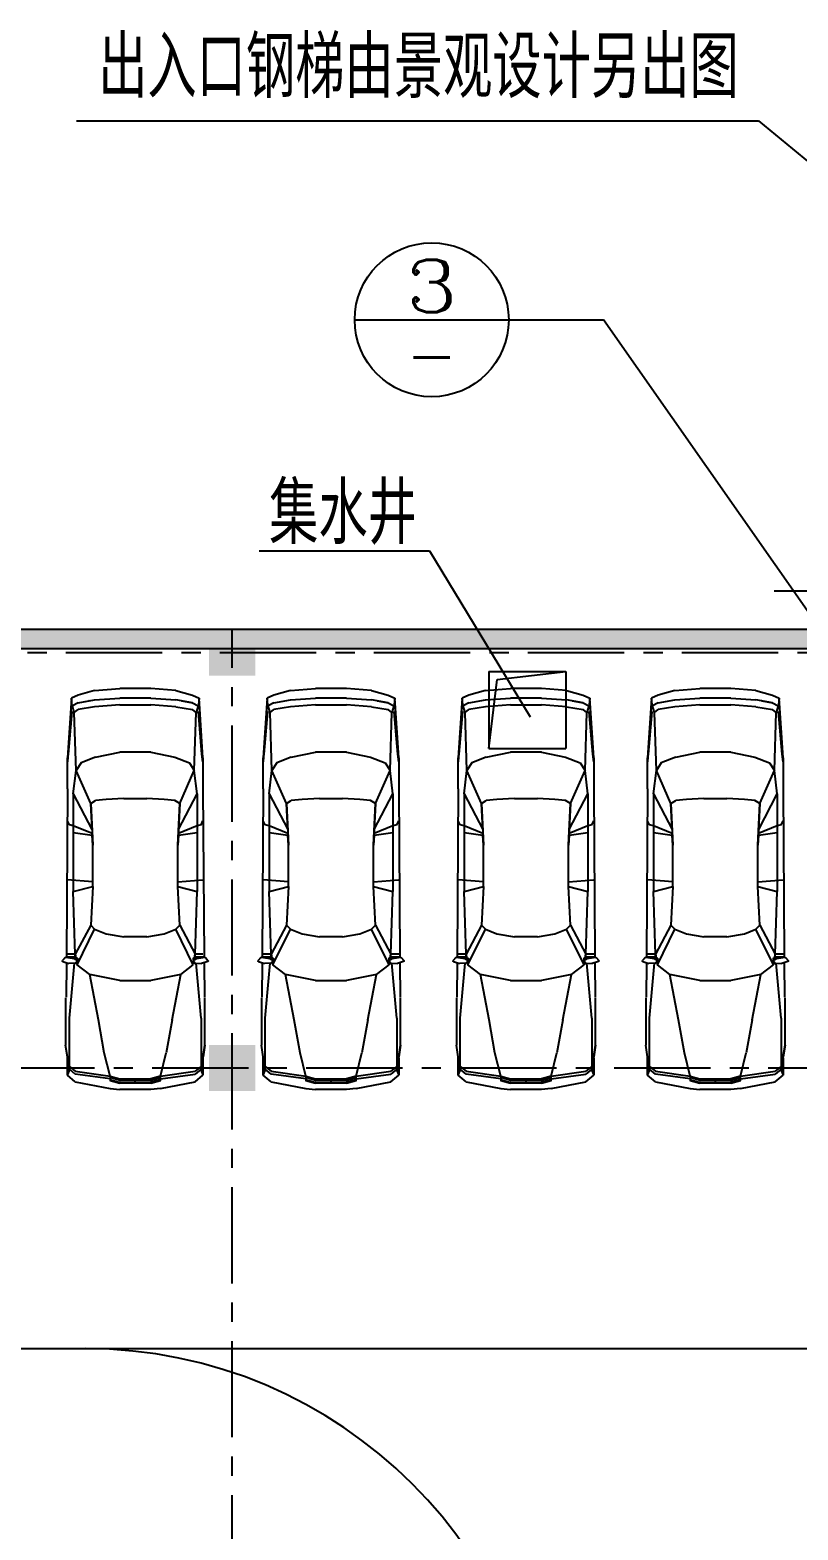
# Model space of a CAD drawing. Extents: x -542930 to 249594, y -301235 to 84515.
# Drawn here: x 117903 to 127877, y -193364 to -173870 of the extents above; entities that cross this region are included whole.
import ezdxf
from ezdxf.enums import TextEntityAlignment as Align

# ---------------------------------------------------------------- set-up
doc = ezdxf.new("R2010")
doc.units = 0
doc.header["$LTSCALE"] = 1000
doc.header["$MEASUREMENT"] = 0
doc.linetypes.add('CENTER', pattern=[2, 1.25, -0.25, 0.25, -0.25])
doc.layers.get('0').update_dxf_attribs({"linetype": 'CONTINUOUS'})
for name, color, linetype in [('A-CH-TEXT', 2, 'CONTINUOUS'), ('A-COLUMN', 5, 'CONTINUOUS'), ('A-FURN', 251, 'CONTINUOUS'), ('A-GRID', 1, 'CENTER'), ('A-STAIR', 3, 'CONTINUOUS'), ('PUB_DIM', 3, 'CONTINUOUS'), ('PUB_TITLE', 4, 'CONTINUOUS'), ('WALL', 255, 'CONTINUOUS')]:
    doc.layers.add(name, color=color, linetype=linetype)
doc.styles.add('COMP', font='complex', dxfattribs={"bigfont": 'hztxt'})
doc.styles.add('HZXY', font='romans.shx', dxfattribs={"width": 0.8, "bigfont": 'hztxt.shx'})

# ---------------------------------------------------------------- blocks, each defined once
blk = doc.blocks.new('M_F27')
for p, q in [((-2426, 736), (-2389, 824)), ((-2389, 824), (-1610, 874)), ((-2389, 824), (-1560, 874)), ((-2264, 812), (-2389, 824)), ((-2326, 736), (-2288, 811)), ((-2200, 786), (-2288, 811)), ((-2200, 786), (-2238, 736)), ((-1560, 874), (-2212, 815)), ((-2208, 815), (-2211, 814)), ((-1660, 862), (-2208, 815)), ((-1446, 761), (-2200, 786)), ((-1560, 874), (-1660, 862)), ((-1617, 869), (-1620, 866)), ((-1208, 874), (-1610, 874)), ((-1145, 799), (-1446, 761)), ((-1208, 874), (980, 889)), ((-1145, 799), (-682, 557)), ((-1145, 799), (124, 799)), ((-743, 849), (-793, 874)), ((-730, 799), (-743, 849)), ((-630, 555), (-730, 799)), ((-642, 799), (-605, 554)), ((-2, 547), (-27, 877)), ((124, 799), (61, 547)), ((941, 773), (124, 799)), ((941, 773), (941, 874)), ((980, 902), (995, 790)), ((980, 790), (980, 898)), ((995, 790), (980, 790)), ((980, 790), (992, 746)), ((984, 905), (1020, 939)), ((995, 790), (1022, 746)), ((1022, 748), (995, 790)), ((1036, 935), (1062, 857)), ((1051, 889), (1497, 893)), ((1057, 776), (1062, 857)), ((1770, 849), (1058, 784)), ((1506, 899), (2121, 899)), ((2461, 849), (1770, 849)), ((2272, 876), (2121, 899)), ((2272, 876), (2272, 874)), ((2437, 851), (2272, 876)), ((2511, 874), (2287, 874)), ((2398, 849), (2461, 773)), ((2437, 850), (2433, 851)), ((2498, 773), (2436, 849)), ((2511, 874), (2450, 850)), ((2599, 773), (2511, 874)), ((-2489, 522), (-2426, 736)), ((-2326, 736), (-2364, 522)), ((-2326, 736), (-2351, 596)), ((-2351, 594), (-2351, 596)), ((-2276, 522), (-2238, 736)), ((-1622, 510), (-1547, 698)), ((-1547, 698), (-1446, 761)), ((-1019, 572), (-1446, 761)), ((564, 572), (941, 773)), ((1079, 748), (614, 522)), ((983, 777), (941, 773)), ((941, 773), (987, 765)), ((992, 746), (1021, 747)), ((1021, 747), (1022, 748)), ((1053, 768), (1022, 746)), ((1036, 756), (1079, 748)), ((1204, 585), (1079, 748)), ((1795, 472), (1204, 585)), ((1280, 196), (1204, 585)), ((2461, 773), (2523, 321)), ((2561, 321), (2498, 773)), ((2599, 773), (2687, 321)), ((-2489, 522), (-2514, 196)), ((-2364, 522), (-2389, 196)), ((-2301, 196), (-2276, 522)), ((-1622, 510), (-1685, 196)), ((-1070, 371), (-1057, 510)), ((-1019, 572), (-1057, 510)), ((-680, 556), (-1019, 572)), ((-1019, 572), (-479, 547)), ((-680, 556), (-630, 555)), ((-605, 554), (-630, 555)), ((-479, 547), (-605, 554)), ((61, 547), (-479, 547)), ((61, 547), (564, 572)), ((564, 572), (614, 522)), ((614, 522), (677, 371)), ((2222, 397), (1795, 472)), ((2523, 321), (2222, 397)), ((-2514, -206), (-2514, 196)), ((-2389, -206), (-2389, 196)), ((-2301, 196), (-2301, -206)), ((-1685, -206), (-1685, 196)), ((-1082, 145), (-1070, 371)), ((677, 371), (714, 145)), ((1280, 196), (1280, -206)), ((2523, 321), (2586, 321)), ((2523, 321), (2561, 196)), ((2580, 196), (2542, 321)), ((2561, 196), (2561, -206)), ((2611, 196), (2574, 321)), ((2580, 321), (2618, 196)), ((2580, 196), (2580, -206)), ((2611, 196), (2611, -206)), ((2618, -206), (2618, 196)), ((2687, 321), (2699, 196)), ((2699, -206), (2699, 196)), ((-1082, 145), (-1082, -156)), ((714, -156), (714, 145)), ((-1070, -382), (-1082, -156)), ((714, -156), (677, -382)), ((2618, -6), (2561, -6)), ((-2489, -533), (-2514, -206)), ((-2389, -206), (-2364, -533)), ((-2276, -533), (-2301, -206)), ((-1685, -206), (-1622, -520)), ((-1057, -520), (-1070, -382)), ((677, -382), (614, -533)), ((1204, -596), (1280, -206)), ((2523, -332), (2222, -407)), ((2523, -332), (2461, -784)), ((2561, -332), (2498, -784)), ((2523, -332), (2561, -206)), ((2586, -332), (2523, -332)), ((2580, -206), (2542, -332)), ((2574, -332), (2611, -206)), ((2618, -206), (2580, -332)), ((2687, -332), (2599, -784)), ((2687, -332), (2699, -206)), ((-2489, -533), (-2426, -747)), ((-2326, -747), (-2364, -533)), ((-2276, -533), (-2238, -747)), ((-1622, -520), (-1547, -709)), ((-1019, -583), (-1446, -772)), ((-682, -568), (-1145, -809)), ((-1019, -583), (-1057, -520)), ((-479, -558), (-1019, -583)), ((-1019, -583), (-680, -567)), ((-730, -809), (-630, -566)), ((-680, -567), (-682, -568)), ((-680, -567), (-630, -566)), ((-605, -565), (-642, -809)), ((-630, -566), (-605, -565)), ((-605, -565), (-479, -558)), ((61, -558), (-479, -558)), ((-2, -558), (-27, -884)), ((61, -558), (124, -809)), ((564, -583), (61, -558)), ((614, -533), (564, -583)), ((564, -583), (941, -784)), ((1079, -759), (614, -533)), ((1795, -483), (1204, -596)), ((1795, -483), (2222, -407)), ((-2426, -747), (-2389, -835)), ((-2351, -607), (-2351, -605)), ((-2351, -607), (-2326, -747)), ((-2326, -747), (-2288, -822)), ((-2200, -797), (-2238, -747)), ((-1446, -772), (-2200, -797)), ((-1547, -709), (-1446, -772)), ((-1145, -809), (-1446, -772)), ((987, -776), (941, -784)), ((992, -757), (980, -800)), ((992, -757), (1021, -758)), ((995, -800), (1022, -757)), ((1022, -758), (995, -800)), ((1021, -758), (1022, -758)), ((1022, -757), (1053, -779)), ((1036, -767), (1079, -759)), ((1204, -596), (1079, -759)), ((-2389, -835), (-2264, -823)), ((-1560, -885), (-2389, -835)), ((-1610, -885), (-2389, -835)), ((-2288, -822), (-2200, -797)), ((-2212, -826), (-1560, -885)), ((-2208, -826), (-2211, -825)), ((-1660, -872), (-2208, -826)), ((-1560, -885), (-1660, -872)), ((-1621, -877), (-1617, -880)), ((-1610, -885), (-1208, -885)), ((-1208, -885), (980, -900)), ((-1145, -809), (124, -809)), ((-743, -860), (-793, -885)), ((-743, -860), (-730, -809)), ((941, -784), (124, -809)), ((983, -788), (941, -784)), ((941, -885), (941, -784)), ((995, -800), (980, -800)), ((995, -800), (980, -913)), ((980, -909), (980, -800)), ((984, -916), (1020, -950)), ((1036, -946), (1062, -867)), ((1051, -901), (1497, -904)), ((1057, -787), (1062, -867)), ((1770, -860), (1058, -795)), ((2121, -910), (1506, -910)), ((1770, -860), (2461, -860)), ((2121, -910), (2272, -887)), ((2270, -887), (2121, -910)), ((2437, -861), (2272, -887)), ((2272, -885), (2272, -887)), ((2285, -885), (2511, -885)), ((2398, -860), (2461, -784)), ((2436, -860), (2498, -784)), ((2437, -861), (2436, -860)), ((2450, -861), (2511, -885)), ((2599, -784), (2511, -885))]:
    blk.add_line(p, q)
for centre, start, end in [((990, 898), 132.965, 179.7454), ((1027, 932), 18.1573, 132.965), ((1047, 776), 305.1542, 356.8636), ((1047, -787), 3.1798, 54.8458), ((990, -909), 180.2546, 227.035), ((1027, -942), 227.035, 341.8427)]:
    blk.add_arc(centre, 10, start, end)
at = {"width": 0.8, "flags": 9}
for tag in ['XSIZE', 'YSIZE']:
    blk.add_attdef(tag, (0, 0), '', height=0.5, dxfattribs=at)
blk = doc.blocks.new('_FZH')
blk.add_solid([(-0.5, -0.5), (0.5, -0.5), (-0.5, 0.5), (0.5, 0.5)])
blk = doc.blocks.new('_INDEX')
blk.add_line((-0.5, 0), (0.5, 0))
blk.add_circle((0, 0), 0.5)
at = {"style": 'COMP'}
for tag, width, p, p2 in [('1', 2.333333, (-0.17, 0.05), (0.17, 0.05)), ('-', 1.166667, (-0.17, -0.39), (0.17, -0.39))]:
    blk.add_attdef(tag, text='', height=0.34, dxfattribs=dict(at, width=width)).set_placement(p, p2, align=Align.FIT)

msp = doc.modelspace()

# ---------------------------------------------------------------- hatches: boundary and pattern name
at = {"layer": 'PUB_DIM'}
h = msp.add_hatch(color=256, dxfattribs=at)
h.paths.add_polyline_path([(133834.756, -181158.951), (133627.059, -181158.951), (133627.059, -181208.951), (128327.295, -181208.951), (128327.295, -181458.951), (133834.756, -181458.951)])
h.paths.add_polyline_path([(133834.756, -181006.959), (133627.059, -181006.959), (133627.059, -181158.951), (133834.756, -181158.951)])
h.paths.add_polyline_path([(133828.06, -181658.951), (128327.295, -181658.951), (128327.295, -181958.951), (128427.632, -181958.951), (128427.632, -181908.951), (133628.06, -181908.951), (133628.06, -181958.951), (133828.06, -181958.951)])
h.paths.add_polyline_path([(133828.06, -181958.951), (133628.06, -181958.951), (133628.06, -183659.153), (128427.632, -183659.153), (128427.632, -181958.951), (128327.295, -181958.951), (128327.295, -182658.951), (128327.295, -183859.153), (133828.06, -183859.153)])
h.paths.add_polyline_path([(128327.295, -181958.951), (128227.632, -181958.951), (128227.632, -183859.153), (128327.295, -183859.153)])
h.paths.add_polyline_path([(128327.295, -181658.951), (126685.044, -181658.951), (126836.445, -181908.951), (128327.295, -181908.951)])
h = msp.add_hatch(color=256, dxfattribs=at)
h.paths.add_polyline_path([(104802.487, -181908.951), (104802.487, -181958.951), (104927.295, -181958.951), (104927.295, -181658.951), (97127.295, -181658.951), (97127.295, -181908.951)])
h.paths.add_polyline_path([(112727.295, -181908.951), (112727.295, -181658.951), (104927.295, -181658.951), (104927.295, -181958.951), (105052.487, -181958.951), (105052.487, -181908.951)])
h.paths.add_polyline_path([(112727.295, -181658.951), (112727.295, -181908.951), (120527.295, -181908.951), (120527.295, -181658.951)])
h.paths.add_polyline_path([(126836.445, -181908.951), (126685.044, -181658.951), (120527.295, -181658.951), (120527.295, -181908.951)])

# ---------------------------------------------------------------- linework, layer by layer
at = {"layer": 'A-GRID'}
for p, q in [((127569.501, -181158.951), (141683.57, -181158.951)), ((120527.295, -224158.951), (120527.295, -181658.951)), ((66370.031, -181958.951), (141849.553, -181958.951)), ((3490.333, -187358.951), (141849.553, -187358.951))]:
    msp.add_line(p, q, dxfattribs=at)
at = {"layer": 'A-STAIR'}
msp.add_line((40642.236, -191006.642), (139927.295, -191006.642), dxfattribs=at)
msp.add_arc((118624.689, -197006.642), 6000, 0, 90, dxfattribs=at)
at = {"layer": 'PUB_DIM'}
for p in [(123619.868, -177636.338), (128027.295, -181458.951)]:
    msp.add_line(p, (125349.202, -177636.338), dxfattribs=at)
at = {"layer": 'PUB_TITLE'}
for p, q in [((118506.755, -175050.454), (127363.301, -175050.454)), ((127363.301, -175050.454), (131033.141, -178082.565)), ((120878.325, -180638.785), (123090.728, -180638.785)), ((123090.728, -180638.785), (124398.085, -182797.543)), ((123863.558, -182205.254), (123863.558, -183205.254)), ((123863.558, -182205.254), (124863.558, -182205.254)), ((123970.963, -182311.478), (124863.558, -182205.254)), ((124863.558, -182205.254), (124863.558, -183205.254)), ((123863.558, -183205.254), (123970.963, -182311.478)), ((123863.558, -183205.254), (124863.558, -183205.254))]:
    msp.add_line(p, q, dxfattribs=at)
at = {"layer": 'WALL', "color": 54}
for p, q in [((128327.295, -181658.951), (67970.031, -181658.951)), ((105052.487, -181908.951), (128327.295, -181908.951))]:
    msp.add_line(p, q, dxfattribs=at)

# ---------------------------------------------------------------- block references
at = {"layer": 'A-COLUMN', "xscale": 600, "yscale": 600, "zscale": 599.9999999999989}
for p in [(120527.295, -181958.951), (120527.295, -187358.951)]:
    msp.add_blockref('_FZH', p, dxfattribs=at)
at = {"layer": 'A-FURN', "color": 251, "xscale": -1, "rotation": 90}
for p in [(119264.674, -184940.595), (121806.642, -184940.595), (124338.965, -184940.595), (126798.378, -184940.595)]:
    msp.add_blockref('M_F27', p, dxfattribs=at)
at = {"layer": 'PUB_DIM'}
ref = msp.add_blockref('_INDEX', (123119.868, -177636.338), dxfattribs=dict(at, xscale=2000, yscale=2000, zscale=2000))
ref.add_attrib('1', '3', dxfattribs={"layer": '0', "height": 680, "style": 'COMP', "width": 1.5}).set_placement((122779.868, -177536.338), (123459.868, -177536.338), align=Align.FIT)
ref.add_attrib('-', '-', dxfattribs={"layer": '0', "height": 680, "style": 'COMP', "width": 1.166667}).set_placement((122779.868, -178416.338), (123459.868, -178416.338), align=Align.FIT)

# ---------------------------------------------------------------- texts
at = {"layer": 'A-CH-TEXT', "color": 7, "style": 'HZXY', "width": 0.8}
for s, p in [(' 出入口钢梯由景观设计另出图', (118348.245, -174753.136)), ('集水井', (121008.066, -180549.996))]:
    msp.add_text(s, height=800, dxfattribs=at).set_placement(p)

doc.saveas('drawing.dxf')
